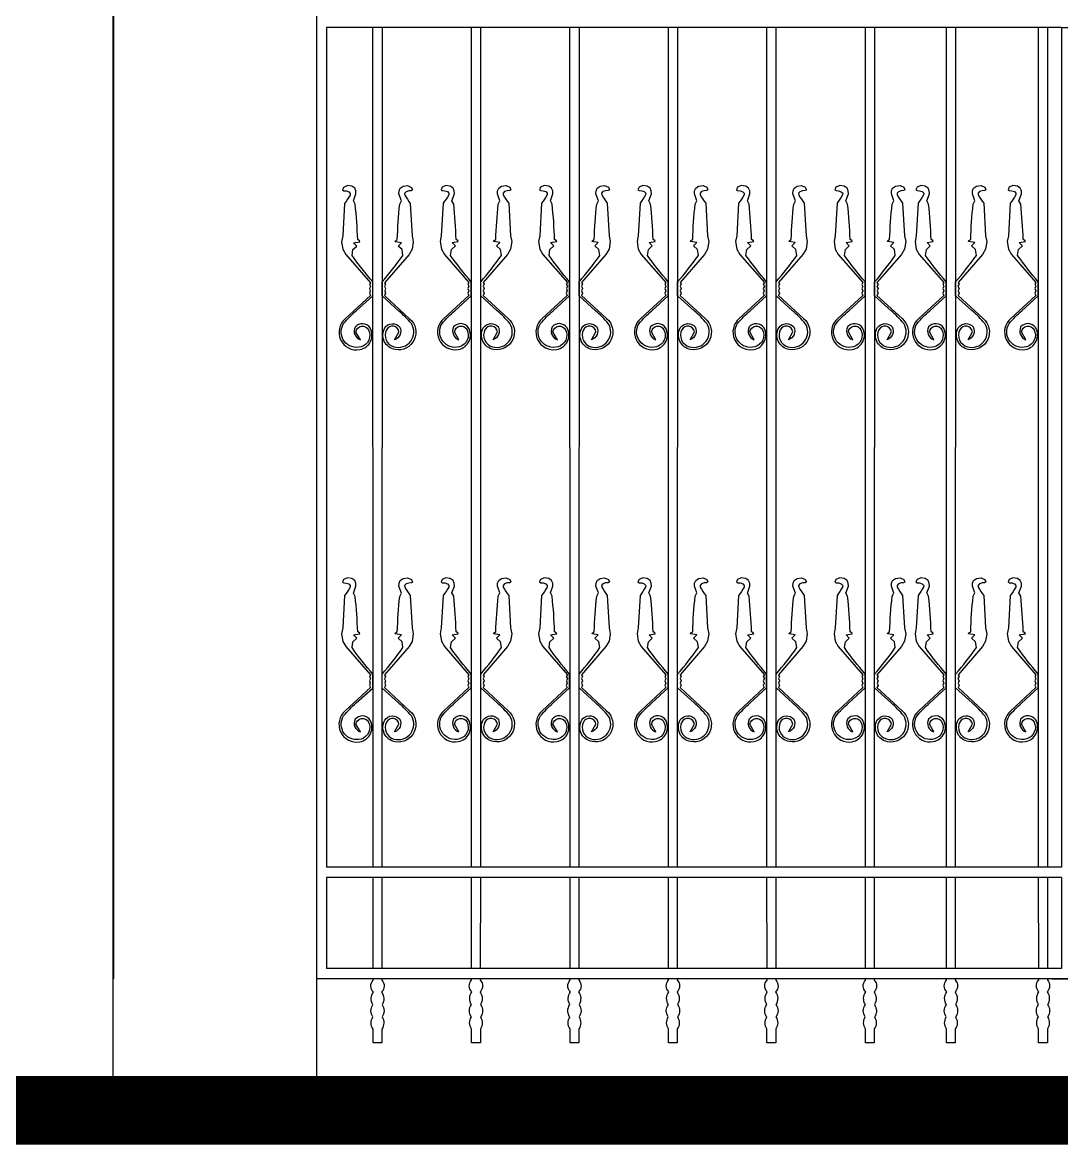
# Model space of a CAD drawing. Extents: x 5396719 to 5510122, y -514120 to -238224.
# Drawn here: x 5446737 to 5448271, y -490244 to -488587 of the extents above; entities that cross this region are included whole.
import ezdxf

# ---------------------------------------------------------------- set-up
doc = ezdxf.new("R2010")
doc.units = 0
doc.header["$LTSCALE"] = 1000
doc.header["$MEASUREMENT"] = 0
doc.layers.get('0').update_dxf_attribs({"linetype": 'CONTINUOUS'})
for name, color, linetype in [('1000', 7, 'CONTINUOUS'), ('LANGAN', 2, 'CONTINUOUS'), ('WALL', 2, 'CONTINUOUS')]:
    doc.layers.add(name, color=color, linetype=linetype)

msp = doc.modelspace()

# ---------------------------------------------------------------- linework, layer by layer
for p, q in [((5446871.4, -488440.6), (5446871.4, -489999.2)), ((5447170.9, -488440.6), (5447170.9, -489999.2)), ((5448270.9, -488594.6, 32.2), (5447185.9, -488594.6, 107)), ((5447185.9, -488594.6), (5447185.9, -489834.4)), ((5448270.9, -488594.6, 32.2), (5449355.9, -488594.6, 107)), ((5448270.9, -489834.4, 32.2), (5447185.9, -489834.4, 107)), ((5448270.9, -489849.5, 32.2), (5447185.9, -489849.5, 107)), ((5447185.9, -489849.5), (5447185.9, -489984)), ((5448285.9, -489999.2, 32.2), (5447170.9, -489999.2, 107)), ((5448270.9, -489984, 32.2), (5447185.9, -489984, 107)), ((5448255.9, -489999.2, 32.2), (5449370.9, -489999.2, 107)), ((5456343.8, -490143.9), (5428515.9, -490143.9))]:
    msp.add_line(p, q)
at = {"color": 0}
msp.add_lwpolyline([(5460123.7, -490143.9), (5428515.9, -490143.9)], dxfattribs=at)
at = {"layer": '1000', "const_width": 100}
msp.add_lwpolyline([(5460125.9, -490193.9), (5428515.9, -490193.9)], dxfattribs=at)
at = {"layer": 'LANGAN'}
for p, q in [((5448270.9, -488594.6, -32.2), (5448270.9, -489834.4, -32.2)), ((5448270.9, -488594.6, -32.2), (5448270.9, -489834.4, -32.2)), ((5448270.9, -489849.5, -32.2), (5448270.9, -489984, -32.2))]:
    msp.add_line(p, q, dxfattribs=at)
for points in [[(5447254.5, -489834.4), (5447254.3, -488594.6)], [(5447267.7, -488594.6), (5447267.5, -489834.4)], [(5447399.9, -489834.4), (5447399.6, -488594.6)], [(5447413.1, -488594.6), (5447412.9, -489834.4)], [(5447545.3, -489834.4), (5447545, -488594.6)], [(5447558.5, -488594.6), (5447558.3, -489834.4)], [(5447690.6, -489834.4), (5447690.4, -488594.6)], [(5447703.8, -488594.6), (5447703.6, -489834.4)], [(5447836, -489834.4), (5447835.8, -488594.6)], [(5447849.2, -488594.6), (5447849, -489834.4)], [(5447981.4, -489834.4), (5447981.2, -488594.7)], [(5447994.6, -488594.7), (5447994.4, -489834.4)], [(5448101, -489834.4), (5448100.8, -488594.6)], [(5448114.2, -488594.6), (5448114, -489834.4)], [(5448237, -489834.4), (5448236.8, -488594.6)], [(5448250.2, -488594.6), (5448250, -489834.4)], [(5447254.5, -489984), (5447254.5, -489849.5)], [(5447267.5, -489849.5), (5447267.5, -489984)], [(5447399.9, -489984), (5447399.9, -489849.5)], [(5447412.9, -489849.5), (5447412.8, -489984)], [(5447545.3, -489984), (5447545.3, -489849.5)], [(5447558.3, -489849.5), (5447558.2, -489984)], [(5447690.7, -489984), (5447690.6, -489849.5)], [(5447703.6, -489849.5), (5447703.6, -489984)], [(5447836.1, -489984), (5447836, -489849.5)], [(5447849, -489849.5), (5447849, -489984)], [(5447981.4, -489984.1), (5447981.4, -489849.6)], [(5447994.4, -489849.6), (5447994.4, -489984.1)], [(5448101.1, -489984), (5448101, -489849.5)], [(5448114, -489849.5), (5448114, -489984)], [(5448237.1, -489984), (5448237, -489849.5)], [(5448250, -489849.5), (5448250, -489984)]]:
    msp.add_lwpolyline(points, dxfattribs=at)
at = {"layer": 'LANGAN', "elevation": -2.3}
for points in [[(5447254, -488970.3, -0.022937), (5447223.4, -488931.1), (5447224.8, -488922.5), (5447230.6, -488917.2), (5447225.8, -488912.3), (5447234.9, -488910.8), (5447234.3, -488909.4), (5447231.8, -488907.8, 0.017023), (5447228.1, -488855.4), (5447225.5, -488850.5), (5447229.2, -488840.3), (5447229, -488835.9), (5447227.4, -488832), (5447223.1, -488828.9), (5447216.5, -488828), (5447210.9, -488830.6), (5447209.4, -488834.3), (5447211.2, -488835.5), (5447214.9, -488835.7), (5447218.8, -488837.1), (5447220.9, -488839.4), (5447220.7, -488841.9, -0.02803), (5447212.5, -488854.2), (5447209.8, -488902.1), (5447208, -488910.8), (5447209.9, -488921.9), (5447214.4, -488929.7), (5447250.5, -488971.3), (5447249, -488973.9), (5447250.6, -488976.9), (5447249, -488980.1), (5447250.4, -488983.6), (5447249, -488987), (5447250.5, -488990.1), (5447213.5, -489024.5, 0.771473), (5447234.9, -489070.1, 0.517241), (5447250.1, -489038, 0.493125), (5447227.9, -489036.8, 0.447403), (5447235.7, -489055.6), (5447229.2, -489044.2, -0.749627), (5447247.8, -489041.1, -0.472742), (5447236.7, -489066, -0.69345), (5447211, -489031.7, -0.041527), (5447229.7, -489012.9), (5447254, -488990.7)], [(5447268, -488970.3, 0.022937), (5447298.5, -488931.1), (5447297.2, -488922.5), (5447291.4, -488917.2), (5447296.2, -488912.3), (5447287, -488910.8), (5447287.7, -488909.4), (5447290.2, -488907.8, -0.017023), (5447293.9, -488855.4), (5447296.5, -488850.5), (5447292.7, -488840.3), (5447292.9, -488835.9), (5447294.6, -488832), (5447298.8, -488828.9), (5447305.5, -488828), (5447311, -488830.6), (5447312.6, -488834.3), (5447310.8, -488835.5), (5447307.1, -488835.7), (5447303.2, -488837.1), (5447301.1, -488839.4), (5447301.3, -488841.9, 0.02803), (5447309.4, -488854.2), (5447312.1, -488902.1), (5447313.9, -488910.8), (5447312.1, -488921.9), (5447307.6, -488929.7), (5447271.4, -488971.3), (5447273, -488973.9), (5447271.4, -488976.9), (5447273, -488980.1), (5447271.6, -488983.6), (5447273, -488987), (5447271.5, -488990.1), (5447308.4, -489024.5, -0.771473), (5447287, -489070.1, -0.517241), (5447271.8, -489038, -0.493125), (5447294, -489036.8, -0.447403), (5447286.3, -489055.6), (5447292.7, -489044.2, 0.749627), (5447274.2, -489041.1, 0.472742), (5447285.3, -489066, 0.69345), (5447311, -489031.7, 0.041527), (5447292.2, -489012.9), (5447268, -488990.7)], [(5447399.4, -488970.1, -0.022937), (5447368.8, -488931), (5447370.2, -488922.4), (5447376, -488917.1), (5447371.2, -488912.2), (5447380.3, -488910.7), (5447379.7, -488909.2), (5447377.1, -488907.7, 0.017023), (5447373.5, -488855.2), (5447370.9, -488850.4), (5447374.6, -488840.2), (5447374.4, -488835.8), (5447372.7, -488831.8), (5447368.5, -488828.8), (5447361.9, -488827.8), (5447356.3, -488830.5), (5447354.8, -488834.1), (5447356.6, -488835.3), (5447360.3, -488835.6), (5447364.2, -488836.9), (5447366.3, -488839.2), (5447366.1, -488841.7, -0.02803), (5447357.9, -488854.1), (5447355.2, -488901.9), (5447353.4, -488910.7), (5447355.3, -488921.7), (5447359.8, -488929.5), (5447395.9, -488971.2), (5447394.3, -488973.7), (5447395.9, -488976.7), (5447394.4, -488980), (5447395.8, -488983.4), (5447394.3, -488986.9), (5447395.9, -488990), (5447358.9, -489024.3, 0.771473), (5447380.3, -489069.9, 0.517241), (5447395.5, -489037.9, 0.493125), (5447373.3, -489036.7, 0.447403), (5447381.1, -489055.5), (5447374.6, -489044, -0.749627), (5447393.2, -489040.9, -0.472742), (5447382.1, -489065.9, -0.69345), (5447356.4, -489031.6, -0.041527), (5447375.1, -489012.7), (5447399.4, -488990.6)], [(5447413.4, -488970.1, 0.022937), (5447443.9, -488931), (5447442.6, -488922.4), (5447436.8, -488917.1), (5447441.6, -488912.2), (5447432.4, -488910.7), (5447433.1, -488909.2), (5447435.6, -488907.7, -0.017023), (5447439.3, -488855.2), (5447441.8, -488850.4), (5447438.1, -488840.2), (5447438.3, -488835.8), (5447440, -488831.8), (5447444.2, -488828.8), (5447450.9, -488827.8), (5447456.4, -488830.5), (5447458, -488834.1), (5447456.2, -488835.3), (5447452.5, -488835.6), (5447448.6, -488836.9), (5447446.5, -488839.2), (5447446.7, -488841.7, 0.02803), (5447454.8, -488854.1), (5447457.5, -488901.9), (5447459.3, -488910.7), (5447457.5, -488921.7), (5447453, -488929.5), (5447416.8, -488971.2), (5447418.4, -488973.7), (5447416.8, -488976.7), (5447418.3, -488980), (5447417, -488983.4), (5447418.4, -488986.9), (5447416.9, -488990), (5447453.8, -489024.3, -0.771473), (5447432.4, -489069.9, -0.517241), (5447417.2, -489037.9, -0.493125), (5447439.4, -489036.7, -0.447403), (5447431.6, -489055.5), (5447438.1, -489044, 0.749627), (5447419.6, -489040.9, 0.472742), (5447430.7, -489065.9, 0.69345), (5447456.4, -489031.6, 0.041527), (5447437.6, -489012.7), (5447413.4, -488990.6)], [(5447544.7, -488970.1, -0.022937), (5447514.2, -488931), (5447515.6, -488922.4), (5447521.4, -488917.1), (5447516.5, -488912.2), (5447525.7, -488910.7), (5447525, -488909.2), (5447522.5, -488907.7, 0.017023), (5447518.8, -488855.2), (5447516.3, -488850.4), (5447520, -488840.2), (5447519.8, -488835.8), (5447518.1, -488831.8), (5447513.9, -488828.8), (5447507.3, -488827.8), (5447501.7, -488830.5), (5447500.1, -488834.1), (5447501.9, -488835.3), (5447505.6, -488835.6), (5447509.6, -488836.9), (5447511.6, -488839.2), (5447511.5, -488841.7, -0.02803), (5447503.3, -488854.1), (5447500.6, -488901.9), (5447498.8, -488910.7), (5447500.7, -488921.7), (5447505.2, -488929.5), (5447541.3, -488971.2), (5447539.7, -488973.7), (5447541.3, -488976.7), (5447539.8, -488980), (5447541.2, -488983.4), (5447539.7, -488986.9), (5447541.2, -488990), (5447504.3, -489024.3, 0.771473), (5447525.7, -489069.9, 0.517241), (5447540.9, -489037.9, 0.493125), (5447518.7, -489036.7, 0.447403), (5447526.5, -489055.5), (5447520, -489044, -0.749627), (5447538.5, -489040.9, -0.472742), (5447527.5, -489065.9, -0.69345), (5447501.7, -489031.6, -0.041527), (5447520.5, -489012.7), (5447544.7, -488990.6)], [(5447558.8, -488970.1, 0.022937), (5447589.3, -488931), (5447587.9, -488922.4), (5447582.1, -488917.1), (5447587, -488912.2), (5447577.8, -488910.7), (5447578.4, -488909.2), (5447581, -488907.7, -0.017023), (5447584.7, -488855.2), (5447587.2, -488850.4), (5447583.5, -488840.2), (5447583.7, -488835.8), (5447585.4, -488831.8), (5447589.6, -488828.8), (5447596.2, -488827.8), (5447601.8, -488830.5), (5447603.3, -488834.1), (5447601.5, -488835.3), (5447597.8, -488835.6), (5447593.9, -488836.9), (5447591.9, -488839.2), (5447592, -488841.7, 0.02803), (5447600.2, -488854.1), (5447602.9, -488901.9), (5447604.7, -488910.7), (5447602.8, -488921.7), (5447598.3, -488929.5), (5447562.2, -488971.2), (5447563.8, -488973.7), (5447562.2, -488976.7), (5447563.7, -488980), (5447562.3, -488983.4), (5447563.8, -488986.9), (5447562.3, -488990), (5447599.2, -489024.3, -0.771473), (5447577.8, -489069.9, -0.517241), (5447562.6, -489037.9, -0.493125), (5447584.8, -489036.7, -0.447403), (5447577, -489055.5), (5447583.5, -489044, 0.749627), (5447565, -489040.9, 0.472742), (5447576, -489065.9, 0.69345), (5447601.7, -489031.6, 0.041527), (5447583, -489012.7), (5447558.8, -488990.6)], [(5447690.1, -488970.1, -0.022937), (5447659.6, -488931), (5447660.9, -488922.4), (5447666.7, -488917.1), (5447661.9, -488912.2), (5447671.1, -488910.7), (5447670.4, -488909.2), (5447667.9, -488907.7, 0.017023), (5447664.2, -488855.2), (5447661.7, -488850.4), (5447665.4, -488840.2), (5447665.2, -488835.8), (5447663.5, -488831.8), (5447659.3, -488828.8), (5447652.6, -488827.8), (5447647.1, -488830.5), (5447645.5, -488834.1), (5447647.3, -488835.3), (5447651, -488835.6), (5447654.9, -488836.9), (5447657, -488839.2), (5447656.8, -488841.7, -0.02803), (5447648.7, -488854.1), (5447646, -488901.9), (5447644.2, -488910.7), (5447646, -488921.7), (5447650.5, -488929.5), (5447686.7, -488971.2), (5447685.1, -488973.7), (5447686.7, -488976.7), (5447685.2, -488980), (5447686.5, -488983.4), (5447685.1, -488986.9), (5447686.6, -488990), (5447649.7, -489024.3, 0.771473), (5447671.1, -489069.9, 0.517241), (5447686.3, -489037.9, 0.493125), (5447664.1, -489036.7, 0.447403), (5447671.8, -489055.5), (5447665.4, -489044, -0.749627), (5447683.9, -489040.9, -0.472742), (5447672.8, -489065.9, -0.69345), (5447647.1, -489031.6, -0.041527), (5447665.9, -489012.7), (5447690.1, -488990.6)], [(5447704.1, -488970.1, 0.022937), (5447734.7, -488931), (5447733.3, -488922.4), (5447727.5, -488917.1), (5447732.3, -488912.2), (5447723.2, -488910.7), (5447723.8, -488909.2), (5447726.3, -488907.7, -0.017023), (5447730, -488855.2), (5447732.6, -488850.4), (5447728.9, -488840.2), (5447729.1, -488835.8), (5447730.8, -488831.8), (5447735, -488828.8), (5447741.6, -488827.8), (5447747.2, -488830.5), (5447748.7, -488834.1), (5447746.9, -488835.3), (5447743.2, -488835.6), (5447739.3, -488836.9), (5447737.2, -488839.2), (5447737.4, -488841.7, 0.02803), (5447745.6, -488854.1), (5447748.3, -488901.9), (5447750.1, -488910.7), (5447748.2, -488921.7), (5447743.7, -488929.5), (5447707.6, -488971.2), (5447709.1, -488973.7), (5447707.6, -488976.7), (5447709.1, -488980), (5447707.7, -488983.4), (5447709.2, -488986.9), (5447707.6, -488990), (5447744.6, -489024.3, -0.771473), (5447723.2, -489069.9, -0.517241), (5447708, -489037.9, -0.493125), (5447730.2, -489036.7, -0.447403), (5447722.4, -489055.5), (5447728.9, -489044, 0.749627), (5447710.3, -489040.9, 0.472742), (5447721.4, -489065.9, 0.69345), (5447747.1, -489031.6, 0.041527), (5447728.4, -489012.7), (5447704.1, -488990.6)], [(5447835.5, -488970.1, -0.022937), (5447805, -488931), (5447806.3, -488922.4), (5447812.1, -488917.1), (5447807.3, -488912.2), (5447816.5, -488910.7), (5447815.8, -488909.2), (5447813.3, -488907.7, 0.017023), (5447809.6, -488855.3), (5447807, -488850.4), (5447810.7, -488840.2), (5447810.6, -488835.8), (5447808.9, -488831.9), (5447804.6, -488828.8), (5447798, -488827.8), (5447792.5, -488830.5), (5447790.9, -488834.2), (5447792.7, -488835.3), (5447796.4, -488835.6), (5447800.3, -488837), (5447802.4, -488839.3), (5447802.2, -488841.8, -0.02803), (5447794.1, -488854.1), (5447791.4, -488901.9), (5447789.6, -488910.7), (5447791.4, -488921.8), (5447795.9, -488929.5), (5447832.1, -488971.2), (5447830.5, -488973.7), (5447832.1, -488976.8), (5447830.5, -488980), (5447831.9, -488983.5), (5447830.5, -488986.9), (5447832, -488990), (5447795.1, -489024.3, 0.771473), (5447816.5, -489070, 0.517241), (5447831.6, -489037.9, 0.493125), (5447809.5, -489036.7, 0.447403), (5447817.2, -489055.5), (5447810.8, -489044, -0.749627), (5447829.3, -489040.9, -0.472742), (5447818.2, -489065.9, -0.69345), (5447792.5, -489031.6, -0.041527), (5447811.3, -489012.7), (5447835.5, -488990.6)], [(5447849.5, -488970.1, 0.022937), (5447880.1, -488931), (5447878.7, -488922.4), (5447872.9, -488917.1), (5447877.7, -488912.2), (5447868.6, -488910.7), (5447869.2, -488909.2), (5447871.7, -488907.7, -0.017023), (5447875.4, -488855.3), (5447878, -488850.4), (5447874.3, -488840.2), (5447874.5, -488835.8), (5447876.1, -488831.9), (5447880.4, -488828.8), (5447887, -488827.8), (5447892.6, -488830.5), (5447894.1, -488834.2), (5447892.3, -488835.3), (5447888.6, -488835.6), (5447884.7, -488837), (5447882.6, -488839.3), (5447882.8, -488841.8, 0.02803), (5447891, -488854.1), (5447893.7, -488901.9), (5447895.4, -488910.7), (5447893.6, -488921.8), (5447889.1, -488929.5), (5447853, -488971.2), (5447854.5, -488973.7), (5447852.9, -488976.8), (5447854.5, -488980), (5447853.1, -488983.5), (5447854.5, -488986.9), (5447853, -488990), (5447890, -489024.3, -0.771473), (5447868.6, -489070, -0.517241), (5447853.4, -489037.9, -0.493125), (5447875.6, -489036.7, -0.447403), (5447867.8, -489055.5), (5447874.3, -489044, 0.749627), (5447855.7, -489040.9, 0.472742), (5447866.8, -489065.9, 0.69345), (5447892.5, -489031.6, 0.041527), (5447873.8, -489012.7), (5447849.5, -488990.6)], [(5447980.9, -488970.2, -0.022937), (5447950.4, -488931), (5447951.7, -488922.4), (5447957.5, -488917.1), (5447952.7, -488912.2), (5447961.8, -488910.7), (5447961.2, -488909.2), (5447958.7, -488907.7, 0.017023), (5447955, -488855.3), (5447952.4, -488850.4), (5447956.1, -488840.2), (5447956, -488835.8), (5447954.3, -488831.9), (5447950, -488828.8), (5447943.4, -488827.9), (5447937.8, -488830.5), (5447936.3, -488834.2), (5447938.1, -488835.4), (5447941.8, -488835.6), (5447945.7, -488837), (5447947.8, -488839.3), (5447947.6, -488841.8, -0.02803), (5447939.5, -488854.1), (5447936.8, -488902), (5447935, -488910.7), (5447936.8, -488921.8), (5447941.3, -488929.5), (5447977.4, -488971.2), (5447975.9, -488973.8), (5447977.5, -488976.8), (5447975.9, -488980), (5447977.3, -488983.5), (5447975.9, -488986.9), (5447977.4, -488990), (5447940.4, -489024.4, 0.771473), (5447961.9, -489070, 0.517241), (5447977, -489037.9, 0.493125), (5447954.9, -489036.7, 0.447403), (5447962.6, -489055.5), (5447956.1, -489044, -0.749627), (5447974.7, -489041, -0.472742), (5447963.6, -489065.9, -0.69345), (5447937.9, -489031.6, -0.041527), (5447956.7, -489012.8), (5447980.9, -488990.6)], [(5447994.9, -488970.2, 0.022937), (5448025.4, -488931), (5448024.1, -488922.4), (5448018.3, -488917.1), (5448023.1, -488912.2), (5448014, -488910.7), (5448014.6, -488909.2), (5448017.1, -488907.7, -0.017023), (5448020.8, -488855.3), (5448023.4, -488850.4), (5448019.7, -488840.2), (5448019.8, -488835.8), (5448021.5, -488831.9), (5448025.8, -488828.8), (5448032.4, -488827.9), (5448038, -488830.5), (5448039.5, -488834.2), (5448037.7, -488835.4), (5448034, -488835.6), (5448030.1, -488837), (5448028, -488839.3), (5448028.2, -488841.8, 0.02803), (5448036.3, -488854.1), (5448039, -488902), (5448040.8, -488910.7), (5448039, -488921.8), (5448034.5, -488929.5), (5447998.4, -488971.2), (5447999.9, -488973.8), (5447998.3, -488976.8), (5447999.9, -488980), (5447998.5, -488983.5), (5447999.9, -488986.9), (5447998.4, -488990), (5448035.4, -489024.4, -0.771473), (5448013.9, -489070, -0.517241), (5447998.8, -489037.9, -0.493125), (5448021, -489036.7, -0.447403), (5448013.2, -489055.5), (5448019.7, -489044, 0.749627), (5448001.1, -489041, 0.472742), (5448012.2, -489065.9, 0.69345), (5448037.9, -489031.6, 0.041527), (5448019.1, -489012.8), (5447994.9, -488990.6)], [(5448100.5, -488970.1, -0.022937), (5448070, -488931), (5448071.3, -488922.4), (5448077.1, -488917.1), (5448072.3, -488912.2), (5448081.5, -488910.7), (5448080.8, -488909.2), (5448078.3, -488907.7, 0.017023), (5448074.6, -488855.2), (5448072, -488850.4), (5448075.7, -488840.2), (5448075.6, -488835.8), (5448073.9, -488831.8), (5448069.6, -488828.8), (5448063, -488827.8), (5448057.5, -488830.5), (5448055.9, -488834.1), (5448057.7, -488835.3), (5448061.4, -488835.6), (5448065.3, -488836.9), (5448067.4, -488839.2), (5448067.2, -488841.7, -0.02803), (5448059.1, -488854.1), (5448056.4, -488901.9), (5448054.6, -488910.7), (5448056.4, -488921.7), (5448060.9, -488929.5), (5448097.1, -488971.2), (5448095.5, -488973.7), (5448097.1, -488976.7), (5448095.5, -488980), (5448096.9, -488983.4), (5448095.5, -488986.9), (5448097, -488990), (5448060.1, -489024.3, 0.771473), (5448081.5, -489069.9, 0.517241), (5448096.6, -489037.9, 0.493125), (5448074.5, -489036.7, 0.447403), (5448082.2, -489055.5), (5448075.8, -489044, -0.749627), (5448094.3, -489040.9, -0.472742), (5448083.2, -489065.9, -0.69345), (5448057.5, -489031.6, -0.041527), (5448076.3, -489012.7), (5448100.5, -488990.6)], [(5448114.5, -488970.1, 0.022937), (5448145.1, -488931), (5448143.7, -488922.4), (5448137.9, -488917.1), (5448142.7, -488912.2), (5448133.6, -488910.7), (5448134.2, -488909.2), (5448136.7, -488907.7, -0.017023), (5448140.4, -488855.2), (5448143, -488850.4), (5448139.3, -488840.2), (5448139.5, -488835.8), (5448141.1, -488831.8), (5448145.4, -488828.8), (5448152, -488827.8), (5448157.6, -488830.5), (5448159.1, -488834.1), (5448157.3, -488835.3), (5448153.6, -488835.6), (5448149.7, -488836.9), (5448147.6, -488839.2), (5448147.8, -488841.7, 0.02803), (5448156, -488854.1), (5448158.7, -488901.9), (5448160.4, -488910.7), (5448158.6, -488921.7), (5448154.1, -488929.5), (5448118, -488971.2), (5448119.5, -488973.7), (5448117.9, -488976.7), (5448119.5, -488980), (5448118.1, -488983.4), (5448119.5, -488986.9), (5448118, -488990), (5448155, -489024.3, -0.771473), (5448133.6, -489069.9, -0.517241), (5448118.4, -489037.9, -0.493125), (5448140.6, -489036.7, -0.447403), (5448132.8, -489055.5), (5448139.3, -489044, 0.749627), (5448120.7, -489040.9, 0.472742), (5448131.8, -489065.9, 0.69345), (5448157.5, -489031.6, 0.041527), (5448138.8, -489012.7), (5448114.5, -488990.6)], [(5448236.5, -488970.1, -0.022937), (5448206, -488931), (5448207.3, -488922.4), (5448213.1, -488917.1), (5448208.3, -488912.2), (5448217.5, -488910.7), (5448216.8, -488909.2), (5448214.3, -488907.7, 0.017023), (5448210.6, -488855.2), (5448208, -488850.4), (5448211.8, -488840.2), (5448211.6, -488835.8), (5448209.9, -488831.8), (5448205.7, -488828.8), (5448199, -488827.8), (5448193.5, -488830.5), (5448191.9, -488834.1), (5448193.7, -488835.3), (5448197.4, -488835.6), (5448201.3, -488836.9), (5448203.4, -488839.2), (5448203.2, -488841.7, -0.02803), (5448195.1, -488854.1), (5448192.4, -488901.9), (5448190.6, -488910.7), (5448192.4, -488921.7), (5448196.9, -488929.5), (5448233.1, -488971.2), (5448231.5, -488973.7), (5448233.1, -488976.7), (5448231.5, -488980), (5448232.9, -488983.4), (5448231.5, -488986.9), (5448233, -488990), (5448196.1, -489024.3, 0.771473), (5448217.5, -489069.9, 0.517241), (5448232.7, -489037.9, 0.493125), (5448210.5, -489036.7, 0.447403), (5448218.2, -489055.5), (5448211.8, -489044, -0.749627), (5448230.3, -489040.9, -0.472742), (5448219.2, -489065.9, -0.69345), (5448193.5, -489031.6, -0.041527), (5448212.3, -489012.7), (5448236.5, -488990.6)], [(5447254, -489549.3, -0.022937), (5447223.4, -489510.2), (5447224.8, -489501.6), (5447230.6, -489496.3), (5447225.8, -489491.4), (5447234.9, -489489.9), (5447234.3, -489488.4), (5447231.8, -489486.9, 0.017023), (5447228.1, -489434.5), (5447225.5, -489429.6), (5447229.2, -489419.4), (5447229, -489415), (5447227.4, -489411.1), (5447223.1, -489408), (5447216.5, -489407), (5447210.9, -489409.7), (5447209.4, -489413.4), (5447211.2, -489414.5), (5447214.9, -489414.8), (5447218.8, -489416.2), (5447220.9, -489418.5), (5447220.7, -489421, -0.02803), (5447212.5, -489433.3), (5447209.8, -489481.1), (5447208, -489489.9), (5447209.9, -489501), (5447214.4, -489508.7), (5447250.5, -489550.4), (5447249, -489552.9), (5447250.6, -489556), (5447249, -489559.2), (5447250.4, -489562.7), (5447249, -489566.1), (5447250.5, -489569.2), (5447213.5, -489603.5, 0.771473), (5447234.9, -489649.2, 0.517241), (5447250.1, -489617.1, 0.493125), (5447227.9, -489615.9, 0.447403), (5447235.7, -489634.7), (5447229.2, -489623.2, -0.749627), (5447247.8, -489620.1, -0.472742), (5447236.7, -489645.1, -0.69345), (5447211, -489610.8, -0.041527), (5447229.7, -489591.9), (5447254, -489569.8)], [(5447268, -489549.3, 0.022937), (5447298.5, -489510.2), (5447297.2, -489501.6), (5447291.4, -489496.3), (5447296.2, -489491.4), (5447287, -489489.9), (5447287.7, -489488.4), (5447290.2, -489486.9, -0.017023), (5447293.9, -489434.5), (5447296.5, -489429.6), (5447292.7, -489419.4), (5447292.9, -489415), (5447294.6, -489411.1), (5447298.8, -489408), (5447305.5, -489407), (5447311, -489409.7), (5447312.6, -489413.4), (5447310.8, -489414.5), (5447307.1, -489414.8), (5447303.2, -489416.2), (5447301.1, -489418.5), (5447301.3, -489421, 0.02803), (5447309.4, -489433.3), (5447312.1, -489481.1), (5447313.9, -489489.9), (5447312.1, -489501), (5447307.6, -489508.7), (5447271.4, -489550.4), (5447273, -489552.9), (5447271.4, -489556), (5447273, -489559.2), (5447271.6, -489562.7), (5447273, -489566.1), (5447271.5, -489569.2), (5447308.4, -489603.5, -0.771473), (5447287, -489649.2, -0.517241), (5447271.8, -489617.1, -0.493125), (5447294, -489615.9, -0.447403), (5447286.3, -489634.7), (5447292.7, -489623.2, 0.749627), (5447274.2, -489620.1, 0.472742), (5447285.3, -489645.1, 0.69345), (5447311, -489610.8, 0.041527), (5447292.2, -489591.9), (5447268, -489569.8)], [(5447399.4, -489549.2, -0.022937), (5447368.8, -489510.1), (5447370.2, -489501.4), (5447376, -489496.1), (5447371.2, -489491.3), (5447380.3, -489489.7), (5447379.7, -489488.3), (5447377.1, -489486.7, 0.017023), (5447373.5, -489434.3), (5447370.9, -489429.4), (5447374.6, -489419.2), (5447374.4, -489414.8), (5447372.7, -489410.9), (5447368.5, -489407.9), (5447361.9, -489406.9), (5447356.3, -489409.6), (5447354.8, -489413.2), (5447356.6, -489414.4), (5447360.3, -489414.7), (5447364.2, -489416), (5447366.3, -489418.3), (5447366.1, -489420.8, -0.02803), (5447357.9, -489433.1), (5447355.2, -489481), (5447353.4, -489489.7), (5447355.3, -489500.8), (5447359.8, -489508.6), (5447395.9, -489550.3), (5447394.3, -489552.8), (5447395.9, -489555.8), (5447394.4, -489559.1), (5447395.8, -489562.5), (5447394.3, -489566), (5447395.9, -489569), (5447358.9, -489603.4, 0.771473), (5447380.3, -489649, 0.517241), (5447395.5, -489616.9, 0.493125), (5447373.3, -489615.8, 0.447403), (5447381.1, -489634.5), (5447374.6, -489623.1, -0.749627), (5447393.2, -489620, -0.472742), (5447382.1, -489644.9, -0.69345), (5447356.4, -489610.7, -0.041527), (5447375.1, -489591.8), (5447399.4, -489569.7)], [(5447413.4, -489549.2, 0.022937), (5447443.9, -489510.1), (5447442.6, -489501.4), (5447436.8, -489496.1), (5447441.6, -489491.3), (5447432.4, -489489.7), (5447433.1, -489488.3), (5447435.6, -489486.7, -0.017023), (5447439.3, -489434.3), (5447441.8, -489429.4), (5447438.1, -489419.2), (5447438.3, -489414.8), (5447440, -489410.9), (5447444.2, -489407.9), (5447450.9, -489406.9), (5447456.4, -489409.6), (5447458, -489413.2), (5447456.2, -489414.4), (5447452.5, -489414.7), (5447448.6, -489416), (5447446.5, -489418.3), (5447446.7, -489420.8, 0.02803), (5447454.8, -489433.1), (5447457.5, -489481), (5447459.3, -489489.7), (5447457.5, -489500.8), (5447453, -489508.6), (5447416.8, -489550.3), (5447418.4, -489552.8), (5447416.8, -489555.8), (5447418.3, -489559.1), (5447417, -489562.5), (5447418.4, -489566), (5447416.9, -489569), (5447453.8, -489603.4, -0.771473), (5447432.4, -489649, -0.517241), (5447417.2, -489616.9, -0.493125), (5447439.4, -489615.8, -0.447403), (5447431.6, -489634.5), (5447438.1, -489623.1, 0.749627), (5447419.6, -489620, 0.472742), (5447430.7, -489644.9, 0.69345), (5447456.4, -489610.7, 0.041527), (5447437.6, -489591.8), (5447413.4, -489569.7)], [(5447544.7, -489549.2, -0.022937), (5447514.2, -489510.1), (5447515.6, -489501.4), (5447521.4, -489496.1), (5447516.5, -489491.3), (5447525.7, -489489.7), (5447525, -489488.3), (5447522.5, -489486.7, 0.017023), (5447518.8, -489434.3), (5447516.3, -489429.4), (5447520, -489419.2), (5447519.8, -489414.8), (5447518.1, -489410.9), (5447513.9, -489407.9), (5447507.3, -489406.9), (5447501.7, -489409.6), (5447500.1, -489413.2), (5447501.9, -489414.4), (5447505.6, -489414.7), (5447509.6, -489416), (5447511.6, -489418.3), (5447511.5, -489420.8, -0.02803), (5447503.3, -489433.1), (5447500.6, -489481), (5447498.8, -489489.7), (5447500.7, -489500.8), (5447505.2, -489508.6), (5447541.3, -489550.3), (5447539.7, -489552.8), (5447541.3, -489555.8), (5447539.8, -489559.1), (5447541.2, -489562.5), (5447539.7, -489566), (5447541.2, -489569), (5447504.3, -489603.4, 0.771473), (5447525.7, -489649, 0.517241), (5447540.9, -489616.9, 0.493125), (5447518.7, -489615.8, 0.447403), (5447526.5, -489634.5), (5447520, -489623.1, -0.749627), (5447538.5, -489620, -0.472742), (5447527.5, -489644.9, -0.69345), (5447501.7, -489610.7, -0.041527), (5447520.5, -489591.8), (5447544.7, -489569.7)], [(5447558.8, -489549.2, 0.022937), (5447589.3, -489510.1), (5447587.9, -489501.4), (5447582.1, -489496.1), (5447587, -489491.3), (5447577.8, -489489.7), (5447578.4, -489488.3), (5447581, -489486.7, -0.017023), (5447584.7, -489434.3), (5447587.2, -489429.4), (5447583.5, -489419.2), (5447583.7, -489414.8), (5447585.4, -489410.9), (5447589.6, -489407.9), (5447596.2, -489406.9), (5447601.8, -489409.6), (5447603.3, -489413.2), (5447601.5, -489414.4), (5447597.8, -489414.7), (5447593.9, -489416), (5447591.9, -489418.3), (5447592, -489420.8, 0.02803), (5447600.2, -489433.1), (5447602.9, -489481), (5447604.7, -489489.7), (5447602.8, -489500.8), (5447598.3, -489508.6), (5447562.2, -489550.3), (5447563.8, -489552.8), (5447562.2, -489555.8), (5447563.7, -489559.1), (5447562.3, -489562.5), (5447563.8, -489566), (5447562.3, -489569), (5447599.2, -489603.4, -0.771473), (5447577.8, -489649, -0.517241), (5447562.6, -489616.9, -0.493125), (5447584.8, -489615.8, -0.447403), (5447577, -489634.5), (5447583.5, -489623.1, 0.749627), (5447565, -489620, 0.472742), (5447576, -489644.9, 0.69345), (5447601.7, -489610.7, 0.041527), (5447583, -489591.8), (5447558.8, -489569.7)], [(5447690.1, -489549.2, -0.022937), (5447659.6, -489510.1), (5447660.9, -489501.4), (5447666.7, -489496.1), (5447661.9, -489491.3), (5447671.1, -489489.7), (5447670.4, -489488.3), (5447667.9, -489486.7, 0.017023), (5447664.2, -489434.3), (5447661.7, -489429.4), (5447665.4, -489419.2), (5447665.2, -489414.8), (5447663.5, -489410.9), (5447659.3, -489407.9), (5447652.6, -489406.9), (5447647.1, -489409.6), (5447645.5, -489413.2), (5447647.3, -489414.4), (5447651, -489414.7), (5447654.9, -489416), (5447657, -489418.3), (5447656.8, -489420.8, -0.02803), (5447648.7, -489433.1), (5447646, -489481), (5447644.2, -489489.7), (5447646, -489500.8), (5447650.5, -489508.6), (5447686.7, -489550.3), (5447685.1, -489552.8), (5447686.7, -489555.8), (5447685.2, -489559.1), (5447686.5, -489562.5), (5447685.1, -489566), (5447686.6, -489569), (5447649.7, -489603.4, 0.771473), (5447671.1, -489649, 0.517241), (5447686.3, -489616.9, 0.493125), (5447664.1, -489615.8, 0.447403), (5447671.8, -489634.5), (5447665.4, -489623.1, -0.749627), (5447683.9, -489620, -0.472742), (5447672.8, -489644.9, -0.69345), (5447647.1, -489610.7, -0.041527), (5447665.9, -489591.8), (5447690.1, -489569.7)], [(5447704.1, -489549.2, 0.022937), (5447734.7, -489510.1), (5447733.3, -489501.4), (5447727.5, -489496.1), (5447732.3, -489491.3), (5447723.2, -489489.7), (5447723.8, -489488.3), (5447726.3, -489486.7, -0.017023), (5447730, -489434.3), (5447732.6, -489429.4), (5447728.9, -489419.2), (5447729.1, -489414.8), (5447730.8, -489410.9), (5447735, -489407.9), (5447741.6, -489406.9), (5447747.2, -489409.6), (5447748.7, -489413.2), (5447746.9, -489414.4), (5447743.2, -489414.7), (5447739.3, -489416), (5447737.2, -489418.3), (5447737.4, -489420.8, 0.02803), (5447745.6, -489433.1), (5447748.3, -489481), (5447750.1, -489489.7), (5447748.2, -489500.8), (5447743.7, -489508.6), (5447707.6, -489550.3), (5447709.1, -489552.8), (5447707.6, -489555.8), (5447709.1, -489559.1), (5447707.7, -489562.5), (5447709.2, -489566), (5447707.6, -489569), (5447744.6, -489603.4, -0.771473), (5447723.2, -489649, -0.517241), (5447708, -489616.9, -0.493125), (5447730.2, -489615.8, -0.447403), (5447722.4, -489634.5), (5447728.9, -489623.1, 0.749627), (5447710.3, -489620, 0.472742), (5447721.4, -489644.9, 0.69345), (5447747.1, -489610.7, 0.041527), (5447728.4, -489591.8), (5447704.1, -489569.7)], [(5447835.5, -489549.2, -0.022937), (5447805, -489510.1), (5447806.3, -489501.5), (5447812.1, -489496.2), (5447807.3, -489491.3), (5447816.5, -489489.8), (5447815.8, -489488.3), (5447813.3, -489486.8, 0.017023), (5447809.6, -489434.3), (5447807, -489429.5), (5447810.7, -489419.3), (5447810.6, -489414.9), (5447808.9, -489410.9), (5447804.6, -489407.9), (5447798, -489406.9), (5447792.5, -489409.6), (5447790.9, -489413.2), (5447792.7, -489414.4), (5447796.4, -489414.7), (5447800.3, -489416), (5447802.4, -489418.3), (5447802.2, -489420.8, -0.02803), (5447794.1, -489433.2), (5447791.4, -489481), (5447789.6, -489489.8), (5447791.4, -489500.8), (5447795.9, -489508.6), (5447832.1, -489550.3), (5447830.5, -489552.8), (5447832.1, -489555.8), (5447830.5, -489559.1), (5447831.9, -489562.5), (5447830.5, -489566), (5447832, -489569.1), (5447795.1, -489603.4, 0.771473), (5447816.5, -489649, 0.517241), (5447831.6, -489617, 0.493125), (5447809.5, -489615.8, 0.447403), (5447817.2, -489634.6), (5447810.8, -489623.1, -0.749627), (5447829.3, -489620, -0.472742), (5447818.2, -489645, -0.69345), (5447792.5, -489610.7, -0.041527), (5447811.3, -489591.8), (5447835.5, -489569.7)], [(5447849.5, -489549.2, 0.022937), (5447880.1, -489510.1), (5447878.7, -489501.5), (5447872.9, -489496.2), (5447877.7, -489491.3), (5447868.6, -489489.8), (5447869.2, -489488.3), (5447871.7, -489486.8, -0.017023), (5447875.4, -489434.3), (5447878, -489429.5), (5447874.3, -489419.3), (5447874.5, -489414.9), (5447876.1, -489410.9), (5447880.4, -489407.9), (5447887, -489406.9), (5447892.6, -489409.6), (5447894.1, -489413.2), (5447892.3, -489414.4), (5447888.6, -489414.7), (5447884.7, -489416), (5447882.6, -489418.3), (5447882.8, -489420.8, 0.02803), (5447891, -489433.2), (5447893.7, -489481), (5447895.4, -489489.8), (5447893.6, -489500.8), (5447889.1, -489508.6), (5447853, -489550.3), (5447854.5, -489552.8), (5447852.9, -489555.8), (5447854.5, -489559.1), (5447853.1, -489562.5), (5447854.5, -489566), (5447853, -489569.1), (5447890, -489603.4, -0.771473), (5447868.6, -489649, -0.517241), (5447853.4, -489617, -0.493125), (5447875.6, -489615.8, -0.447403), (5447867.8, -489634.6), (5447874.3, -489623.1, 0.749627), (5447855.7, -489620, 0.472742), (5447866.8, -489645, 0.69345), (5447892.5, -489610.7, 0.041527), (5447873.8, -489591.8), (5447849.5, -489569.7)], [(5447980.9, -489549.2, -0.022937), (5447950.4, -489510.1), (5447951.7, -489501.5), (5447957.5, -489496.2), (5447952.7, -489491.3), (5447961.8, -489489.8), (5447961.2, -489488.3), (5447958.7, -489486.8, 0.017023), (5447955, -489434.4), (5447952.4, -489429.5), (5447956.1, -489419.3), (5447956, -489414.9), (5447954.3, -489411), (5447950, -489407.9), (5447943.4, -489406.9), (5447937.8, -489409.6), (5447936.3, -489413.3), (5447938.1, -489414.4), (5447941.8, -489414.7), (5447945.7, -489416.1), (5447947.8, -489418.4), (5447947.6, -489420.9, -0.02803), (5447939.5, -489433.2), (5447936.8, -489481), (5447935, -489489.8), (5447936.8, -489500.8), (5447941.3, -489508.6), (5447977.4, -489550.3), (5447975.9, -489552.8), (5447977.5, -489555.8), (5447975.9, -489559.1), (5447977.3, -489562.6), (5447975.9, -489566), (5447977.4, -489569.1), (5447940.4, -489603.4, 0.771473), (5447961.9, -489649.1, 0.517241), (5447977, -489617, 0.493125), (5447954.9, -489615.8, 0.447403), (5447962.6, -489634.6), (5447956.1, -489623.1, -0.749627), (5447974.7, -489620, -0.472742), (5447963.6, -489645, -0.69345), (5447937.9, -489610.7, -0.041527), (5447956.7, -489591.8), (5447980.9, -489569.7)], [(5447994.9, -489549.2, 0.022937), (5448025.4, -489510.1), (5448024.1, -489501.5), (5448018.3, -489496.2), (5448023.1, -489491.3), (5448014, -489489.8), (5448014.6, -489488.3), (5448017.1, -489486.8, -0.017023), (5448020.8, -489434.4), (5448023.4, -489429.5), (5448019.7, -489419.3), (5448019.8, -489414.9), (5448021.5, -489411), (5448025.8, -489407.9), (5448032.4, -489406.9), (5448038, -489409.6), (5448039.5, -489413.3), (5448037.7, -489414.4), (5448034, -489414.7), (5448030.1, -489416.1), (5448028, -489418.4), (5448028.2, -489420.9, 0.02803), (5448036.3, -489433.2), (5448039, -489481), (5448040.8, -489489.8), (5448039, -489500.8), (5448034.5, -489508.6), (5447998.4, -489550.3), (5447999.9, -489552.8), (5447998.3, -489555.8), (5447999.9, -489559.1), (5447998.5, -489562.6), (5447999.9, -489566), (5447998.4, -489569.1), (5448035.4, -489603.4, -0.771473), (5448013.9, -489649.1, -0.517241), (5447998.8, -489617, -0.493125), (5448021, -489615.8, -0.447403), (5448013.2, -489634.6), (5448019.7, -489623.1, 0.749627), (5448001.1, -489620, 0.472742), (5448012.2, -489645, 0.69345), (5448037.9, -489610.7, 0.041527), (5448019.1, -489591.8), (5447994.9, -489569.7)], [(5448100.5, -489549.2, -0.022937), (5448070, -489510.1), (5448071.3, -489501.4), (5448077.1, -489496.1), (5448072.3, -489491.3), (5448081.5, -489489.7), (5448080.8, -489488.3), (5448078.3, -489486.7, 0.017023), (5448074.6, -489434.3), (5448072, -489429.4), (5448075.7, -489419.2), (5448075.6, -489414.8), (5448073.9, -489410.9), (5448069.6, -489407.9), (5448063, -489406.9), (5448057.5, -489409.6), (5448055.9, -489413.2), (5448057.7, -489414.4), (5448061.4, -489414.7), (5448065.3, -489416), (5448067.4, -489418.3), (5448067.2, -489420.8, -0.02803), (5448059.1, -489433.1), (5448056.4, -489481), (5448054.6, -489489.7), (5448056.4, -489500.8), (5448060.9, -489508.6), (5448097.1, -489550.3), (5448095.5, -489552.8), (5448097.1, -489555.8), (5448095.5, -489559.1), (5448096.9, -489562.5), (5448095.5, -489566), (5448097, -489569), (5448060.1, -489603.4, 0.771473), (5448081.5, -489649, 0.517241), (5448096.6, -489616.9, 0.493125), (5448074.5, -489615.8, 0.447403), (5448082.2, -489634.5), (5448075.8, -489623.1, -0.749627), (5448094.3, -489620, -0.472742), (5448083.2, -489644.9, -0.69345), (5448057.5, -489610.7, -0.041527), (5448076.3, -489591.8), (5448100.5, -489569.7)], [(5448114.5, -489549.2, 0.022937), (5448145.1, -489510.1), (5448143.7, -489501.4), (5448137.9, -489496.1), (5448142.7, -489491.3), (5448133.6, -489489.7), (5448134.2, -489488.3), (5448136.7, -489486.7, -0.017023), (5448140.4, -489434.3), (5448143, -489429.4), (5448139.3, -489419.2), (5448139.5, -489414.8), (5448141.1, -489410.9), (5448145.4, -489407.9), (5448152, -489406.9), (5448157.6, -489409.6), (5448159.1, -489413.2), (5448157.3, -489414.4), (5448153.6, -489414.7), (5448149.7, -489416), (5448147.6, -489418.3), (5448147.8, -489420.8, 0.02803), (5448156, -489433.1), (5448158.7, -489481), (5448160.4, -489489.7), (5448158.6, -489500.8), (5448154.1, -489508.6), (5448118, -489550.3), (5448119.5, -489552.8), (5448117.9, -489555.8), (5448119.5, -489559.1), (5448118.1, -489562.5), (5448119.5, -489566), (5448118, -489569), (5448155, -489603.4, -0.771473), (5448133.6, -489649, -0.517241), (5448118.4, -489616.9, -0.493125), (5448140.6, -489615.8, -0.447403), (5448132.8, -489634.5), (5448139.3, -489623.1, 0.749627), (5448120.7, -489620, 0.472742), (5448131.8, -489644.9, 0.69345), (5448157.5, -489610.7, 0.041527), (5448138.8, -489591.8), (5448114.5, -489569.7)], [(5448236.5, -489549.2, -0.022937), (5448206, -489510.1), (5448207.3, -489501.4), (5448213.1, -489496.1), (5448208.3, -489491.3), (5448217.5, -489489.7), (5448216.8, -489488.3), (5448214.3, -489486.7, 0.017023), (5448210.6, -489434.3), (5448208, -489429.4), (5448211.8, -489419.2), (5448211.6, -489414.8), (5448209.9, -489410.9), (5448205.7, -489407.9), (5448199, -489406.9), (5448193.5, -489409.6), (5448191.9, -489413.2), (5448193.7, -489414.4), (5448197.4, -489414.7), (5448201.3, -489416), (5448203.4, -489418.3), (5448203.2, -489420.8, -0.02803), (5448195.1, -489433.1), (5448192.4, -489481), (5448190.6, -489489.7), (5448192.4, -489500.8), (5448196.9, -489508.6), (5448233.1, -489550.3), (5448231.5, -489552.8), (5448233.1, -489555.8), (5448231.5, -489559.1), (5448232.9, -489562.5), (5448231.5, -489566), (5448233, -489569), (5448196.1, -489603.4, 0.771473), (5448217.5, -489649, 0.517241), (5448232.7, -489616.9, 0.493125), (5448210.5, -489615.8, 0.447403), (5448218.2, -489634.5), (5448211.8, -489623.1, -0.749627), (5448230.3, -489620, -0.472742), (5448219.2, -489644.9, -0.69345), (5448193.5, -489610.7, -0.041527), (5448212.3, -489591.8), (5448236.5, -489569.7)]]:
    msp.add_lwpolyline(points, format="xyb", close=True, dxfattribs=at)
at = {"layer": 'LANGAN'}
for points in [[(5447267.5, -489999.2), (5447267.5, -490001.1, -0.399257), (5447267.1, -490018.7, -0.304116), (5447267.7, -490037.4, -0.326149), (5447267.8, -490055.5, -0.296105), (5447267.5, -490073.3), (5447267.5, -490093.9), (5447254.5, -490093.9), (5447254.4, -490073.3, -0.295468), (5447254.2, -490055.5, -0.326149), (5447254.2, -490037.4, -0.304116), (5447254.9, -490018.7, -0.401428), (5447254.5, -490001.1), (5447254.5, -489999.2)], [(5447412.8, -489999.2), (5447412.8, -490000.9, -0.399257), (5447412.4, -490018.5, -0.304116), (5447413.1, -490037.2, -0.326149), (5447413.1, -490055.4, -0.296105), (5447412.9, -490073.2), (5447412.9, -490093.7), (5447399.9, -490093.7), (5447399.8, -490073.2, -0.295468), (5447399.6, -490055.4, -0.326149), (5447399.6, -490037.2, -0.304116), (5447400.3, -490018.5, -0.401428), (5447399.9, -490000.9), (5447399.9, -489999.2)], [(5447558.2, -489999.2), (5447558.2, -490000.9, -0.399257), (5447557.8, -490018.5, -0.304116), (5447558.5, -490037.2, -0.326149), (5447558.5, -490055.4, -0.296105), (5447558.3, -490073.2), (5447558.3, -490093.7), (5447545.2, -490093.7), (5447545.2, -490073.2, -0.295468), (5447545, -490055.4, -0.326149), (5447545, -490037.2, -0.304116), (5447545.7, -490018.5, -0.401428), (5447545.3, -490000.9), (5447545.3, -489999.2)], [(5447703.6, -489999.2), (5447703.6, -490000.9, -0.399257), (5447703.2, -490018.5, -0.304116), (5447703.9, -490037.2, -0.326149), (5447703.9, -490055.4, -0.296105), (5447703.6, -490073.2), (5447703.6, -490093.7), (5447690.6, -490093.7), (5447690.6, -490073.2, -0.295468), (5447690.3, -490055.4, -0.326149), (5447690.4, -490037.2, -0.304116), (5447691, -490018.5, -0.401428), (5447690.7, -490000.9), (5447690.7, -489999.2)], [(5447849, -489999.2), (5447849, -490001, -0.399257), (5447848.6, -490018.6, -0.304116), (5447849.3, -490037.2, -0.326149), (5447849.3, -490055.4, -0.296105), (5447849, -490073.2), (5447849, -490093.7), (5447836, -490093.8), (5447836, -490073.2, -0.295468), (5447835.7, -490055.4, -0.326149), (5447835.8, -490037.2, -0.304116), (5447836.4, -490018.6, -0.401428), (5447836.1, -490001), (5447836.1, -489999.2)], [(5447994.4, -489999.2), (5447994.4, -490001, -0.399257), (5447994, -490018.6, -0.304116), (5447994.6, -490037.3, -0.326149), (5447994.7, -490055.4, -0.296105), (5447994.4, -490073.2), (5447994.4, -490093.8), (5447981.4, -490093.8), (5447981.4, -490073.2, -0.295468), (5447981.1, -490055.4, -0.326149), (5447981.2, -490037.3, -0.304116), (5447981.8, -490018.6, -0.401428), (5447981.4, -490001), (5447981.4, -489999.2)], [(5448114, -489999.2), (5448114, -490000.9, -0.399257), (5448113.6, -490018.5, -0.304116), (5448114.3, -490037.2, -0.326149), (5448114.3, -490055.4, -0.296105), (5448114, -490073.2), (5448114, -490093.7), (5448101, -490093.7), (5448101, -490073.2, -0.295468), (5448100.7, -490055.4, -0.326149), (5448100.8, -490037.2, -0.304116), (5448101.4, -490018.5, -0.401428), (5448101.1, -490000.9), (5448101.1, -489999.2)], [(5448250, -489999.2), (5448250, -490000.9, -0.399257), (5448249.6, -490018.5, -0.304116), (5448250.3, -490037.2, -0.326149), (5448250.3, -490055.4, -0.296105), (5448250, -490073.2), (5448250, -490093.7), (5448237, -490093.7), (5448237, -490073.2, -0.295468), (5448236.7, -490055.4, -0.326149), (5448236.8, -490037.2, -0.304116), (5448237.4, -490018.5, -0.401428), (5448237.1, -490000.9), (5448237.1, -489999.2)]]:
    msp.add_lwpolyline(points, format="xyb", dxfattribs=at)
at = {"layer": 'WALL'}
for points in [[(5446870.9, -490143.9), (5446870.9, -487793.9)], [(5447170.9, -487793.9), (5447170.9, -490143.9)]]:
    msp.add_lwpolyline(points, dxfattribs=at)

doc.saveas('drawing.dxf')
